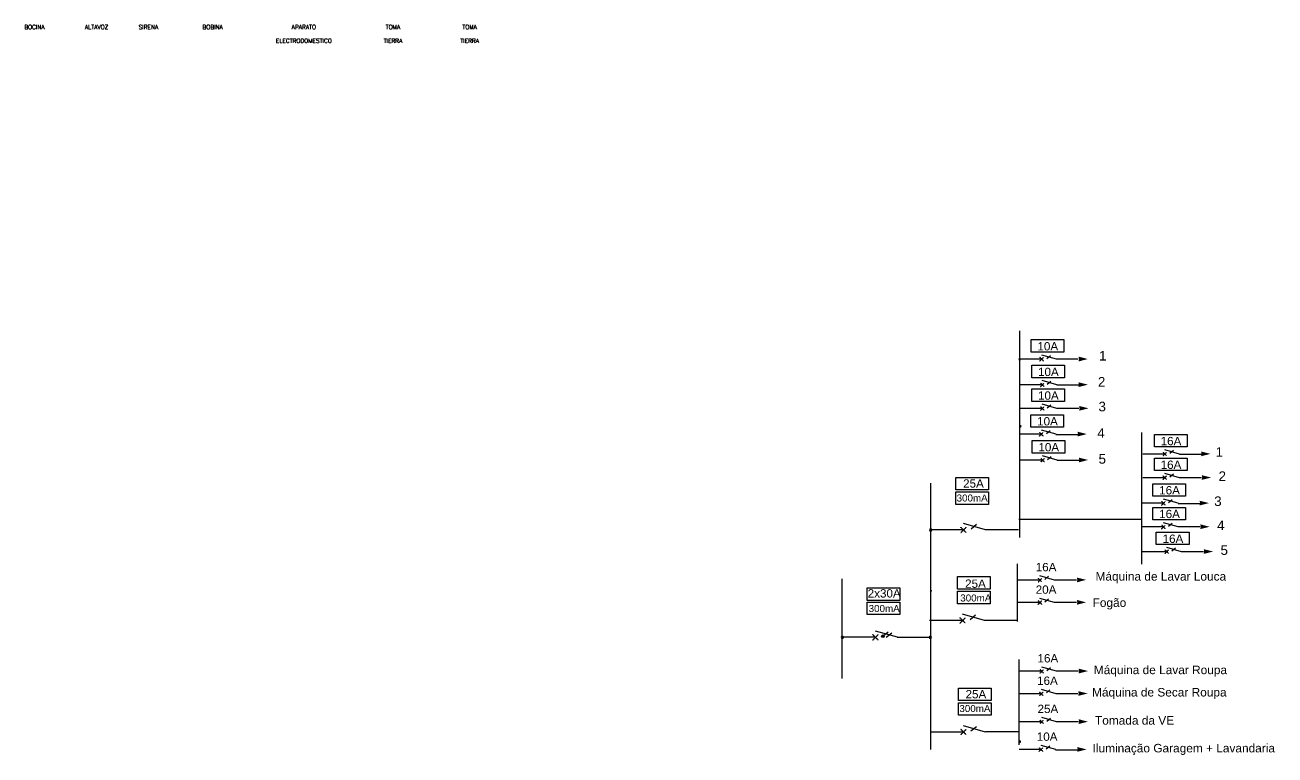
# Model space of a CAD drawing. Header units: millimetres. Extents: x -178823 to 175654, y -172236 to 8261111.
# Drawn here: x 28910 to 44198, y 11992 to 20924 of the extents above; entities that cross this region are included whole.
import ezdxf
from ezdxf.enums import TextEntityAlignment as Align

# ---------------------------------------------------------------- set-up
doc = ezdxf.new("R2010")
doc.units = ezdxf.units.MM
doc.linetypes.add('HIDDEN', pattern=[0.375, 0.25, -0.125])
for name, color, linetype in [('ET_Circuito', 2, 'Continuous'), ('QuadroElétrico', 51, 'Continuous'), ('SubTitles', 50, 'Continuous')]:
    doc.layers.add(name, color=color, linetype=linetype)
doc.styles.add('ROMANS', font='romans', dxfattribs={"height": 1.5})
doc.styles.get("Standard").update_dxf_attribs({"font": 'arial.ttf'})

# ---------------------------------------------------------------- blocks, each defined once
blk = doc.blocks.new('Saída de Circuito')
at = {"layer": 'ET_Circuito', "color": 3}
for points in [[(0, -0.305), (-0.081, 0.015), (0, 0)], [(0, -0.305), (0.081, 0.015), (0, 0)]]:
    blk.add_solid(points, dxfattribs=at)

msp = doc.modelspace()

# ---------------------------------------------------------------- hatches: boundary and pattern name
at = {"layer": 'ET_Circuito'}
h = msp.add_hatch(color=256, dxfattribs=at)
h.dxf.hatch_style = 1
h.paths.add_polyline_path([(41075.463, 16825.327, 0.965693194), (41075.463, 16843.296, 1.000609756)])
h = msp.add_hatch(color=256, dxfattribs=at)
h.dxf.hatch_style = 1
h.paths.add_polyline_path([(41082.491, 16005.631, 0.965693194), (41082.491, 16023.599, 1.000609756)])
h = msp.add_hatch(color=256, dxfattribs=at)
h.dxf.hatch_style = 1
h.paths.add_polyline_path([(39985.997, 14732.043, 0.965693194), (39985.997, 14758.997, 1.000609756)])
h = msp.add_hatch(color=256, dxfattribs=at)
h.dxf.hatch_style = 1
h.paths.add_polyline_path([(39990.993, 13987.327, 0.965693194), (39990.993, 14014.281, 1.000609756)])
h = msp.add_hatch(color=3, dxfattribs=at)
edge = h.paths.add_edge_path()
edge.add_arc((39401.582, 13445.717), 15.052, 0, 360)
h = msp.add_hatch(color=256, dxfattribs=at)
h.dxf.hatch_style = 1
h.paths.add_polyline_path([(38906.327, 13418.517, 0.965693194), (38906.327, 13445.471, 1.000609756)])
h.paths.add_polyline_path([(39982.239, 13445.471, 0.999390615), (39982.239, 13418.517, 1.035525576)])
h = msp.add_hatch(color=256, dxfattribs=at)
h.dxf.hatch_style = 1
h.paths.add_polyline_path([(41078.177, 12147.292, 0.965693194), (41078.177, 12165.261, 1.000609756)])

# ---------------------------------------------------------------- linework, layer by layer
at = {"layer": 'ET_Circuito', "color": 2}
for p, q in [((41344.57, 16834.295), (41075.463, 16834.295)), ((41523.975, 16834.295), (41344.57, 16885.859)), ((41792.014, 16834.548), (41522.907, 16834.548)), ((41351.598, 16520.704), (41082.491, 16520.704)), ((41531.003, 16520.704), (41351.598, 16572.267)), ((41815.395, 16515.573), (41529.729, 16515.573)), ((41351.598, 16231.244), (41082.491, 16231.244)), ((41531.003, 16231.244), (41351.598, 16282.807)), ((41799.042, 16231.497), (41529.935, 16231.497)), ((41340.689, 15916.499), (41071.582, 15916.499)), ((41520.094, 15916.499), (41340.689, 15968.063)), ((41804.486, 15911.368), (41518.821, 15911.368)), ((41356.241, 15599.289), (41087.134, 15599.289)), ((41535.646, 15599.289), (41356.241, 15650.853)), ((41820.038, 15594.158), (41534.373, 15594.158)), ((42851.076, 15674.103), (42581.969, 15674.103)), ((43030.481, 15674.103), (42851.076, 15725.667)), ((43314.873, 15668.972), (43029.208, 15668.972)), ((42851.076, 15384.643), (42581.969, 15384.643)), ((43030.481, 15384.643), (42851.076, 15436.207)), ((43298.521, 15384.896), (43029.413, 15384.896)), ((42833.623, 15071.984), (42564.516, 15071.984)), ((43013.028, 15071.984), (42833.623, 15123.548)), ((43297.42, 15066.853), (43011.754, 15066.853)), ((43013.028, 14782.524), (42833.623, 14834.088)), ((40389.658, 14745.496), (39985.997, 14745.496)), ((40658.765, 14745.496), (40389.658, 14822.841)), ((41060.824, 14745.875), (40657.163, 14745.875)), ((42833.623, 14782.524), (42564.516, 14782.524)), ((43281.067, 14782.777), (43011.96, 14782.777)), ((43054.69, 14479.269), (42875.285, 14530.832)), ((42875.285, 14479.269), (42565.202, 14479.269)), ((43322.729, 14479.522), (43053.622, 14479.522)), ((41323.566, 14132.259), (41054.459, 14132.259)), ((41502.971, 14132.259), (41323.566, 14183.822)), ((41771.01, 14132.511), (41501.903, 14132.511)), ((41323.458, 13857.232), (41054.351, 13857.232)), ((41502.863, 13857.232), (41323.458, 13908.796)), ((41770.902, 13857.485), (41501.795, 13857.485)), ((40377.505, 13636.994), (39973.844, 13636.994)), ((40646.612, 13636.994), (40377.505, 13714.339)), ((41048.672, 13637.373), (40645.011, 13637.373)), ((39579.095, 13431.969), (39309.988, 13509.315)), ((39309.988, 13431.969), (38906.327, 13431.969)), ((39578.578, 13431.986), (39982.239, 13431.986)), ((41345.576, 13016.884), (41076.468, 13016.884)), ((41524.98, 13016.884), (41345.576, 13068.447)), ((41793.02, 13017.137), (41523.913, 13017.137)), ((41340.19, 12742.294), (41071.083, 12742.294)), ((41519.595, 12742.294), (41340.19, 12793.858)), ((41787.635, 12742.547), (41518.527, 12742.547)), ((41345.576, 12397.713), (41076.468, 12397.713)), ((41524.98, 12397.713), (41345.576, 12449.277)), ((41793.02, 12397.966), (41523.913, 12397.966)), ((40388.213, 12273.375), (39984.552, 12273.375)), ((40657.32, 12273.375), (40388.213, 12350.72)), ((41059.379, 12273.754), (40655.719, 12273.754)), ((41515.78, 12058.161), (41336.375, 12109.724)), ((41336.375, 12058.161), (41067.268, 12058.161)), ((41800.172, 12053.03), (41514.507, 12053.03))]:
    msp.add_line(p, q, dxfattribs=at)
at = {"layer": 'ET_Circuito', "color": 2, "linetype": 'HIDDEN'}
for p, q in [((41366.421, 16812.45), (41322.719, 16856.14)), ((41322.719, 16812.45), (41366.421, 16856.14)), ((41373.448, 16498.859), (41329.747, 16542.549)), ((41329.747, 16498.859), (41373.448, 16542.549)), ((41373.448, 16209.399), (41329.747, 16253.089)), ((41329.747, 16209.399), (41373.448, 16253.089)), ((41362.54, 15894.654), (41318.838, 15938.344)), ((41318.838, 15894.654), (41362.54, 15938.344)), ((41378.092, 15577.444), (41334.39, 15621.134)), ((41334.39, 15577.444), (41378.092, 15621.134)), ((42872.927, 15652.258), (42829.225, 15695.949)), ((42829.225, 15652.258), (42872.927, 15695.949)), ((42872.927, 15362.798), (42829.225, 15406.489)), ((42829.225, 15362.798), (42872.927, 15406.489)), ((42855.474, 15050.139), (42811.772, 15093.829)), ((42811.772, 15050.139), (42855.474, 15093.829)), ((40422.434, 14712.728), (40356.882, 14778.263)), ((40356.882, 14712.728), (40422.434, 14778.263)), ((42855.474, 14760.679), (42811.772, 14804.37)), ((42811.772, 14760.679), (42855.474, 14804.37)), ((42897.136, 14457.424), (42853.434, 14501.114)), ((42853.434, 14457.424), (42897.136, 14501.114)), ((41345.417, 14110.413), (41301.715, 14154.104)), ((41301.715, 14110.413), (41345.417, 14154.104)), ((41345.309, 13835.387), (41301.607, 13879.077)), ((41301.607, 13835.387), (41345.309, 13879.077)), ((40410.281, 13604.226), (40344.729, 13669.762)), ((40344.729, 13604.226), (40410.281, 13669.762)), ((39342.764, 13399.202), (39277.212, 13464.737)), ((39277.212, 13399.202), (39342.764, 13464.737)), ((41367.426, 12995.039), (41323.725, 13038.729)), ((41323.725, 12995.039), (41367.426, 13038.729)), ((41362.041, 12720.449), (41318.339, 12764.14)), ((41318.339, 12720.449), (41362.041, 12764.14)), ((41367.426, 12375.868), (41323.725, 12419.559)), ((41323.725, 12375.868), (41367.426, 12419.559)), ((40420.989, 12240.607), (40355.437, 12306.143)), ((40355.437, 12240.607), (40420.989, 12306.143)), ((41358.226, 12036.315), (41314.524, 12080.006)), ((41314.524, 12036.315), (41358.226, 12080.006))]:
    msp.add_line(p, q, dxfattribs=at)
at = {"layer": 'ET_Circuito', "color": 3}
for p, q in [((41405.633, 16843.46), (41450.226, 16880.34)), ((41412.66, 16529.869), (41457.254, 16566.749)), ((41412.66, 16240.409), (41457.254, 16277.289)), ((41401.752, 15925.664), (41446.345, 15962.544)), ((41417.304, 15608.454), (41461.898, 15645.334)), ((42912.139, 15683.268), (42956.733, 15720.148)), ((42912.139, 15393.809), (42956.733, 15430.688)), ((42894.685, 15081.149), (42939.279, 15118.029)), ((40481.252, 14759.243), (40548.142, 14814.563)), ((42894.685, 14791.689), (42939.279, 14828.569)), ((42936.348, 14488.434), (42980.941, 14525.314)), ((41384.629, 14141.424), (41429.222, 14178.303)), ((41384.52, 13866.397), (41429.114, 13903.277)), ((40469.099, 13650.742), (40535.99, 13706.061)), ((39401.582, 13445.717), (39468.473, 13501.037)), ((39443.482, 13433.678), (39510.365, 13488.997)), ((41406.638, 13026.049), (41451.232, 13062.929)), ((41401.253, 12751.46), (41445.847, 12788.339)), ((41406.638, 12406.879), (41451.232, 12443.758)), ((40479.807, 12287.123), (40546.698, 12342.442)), ((41397.438, 12067.326), (41442.032, 12104.205))]:
    msp.add_line(p, q, dxfattribs=at)
at = {"layer": 'ET_Circuito'}
for points in [[(41215.713, 17073.959), (41615.802, 17073.959), (41615.802, 16920.93), (41215.713, 16920.93)], [(41222.74, 16760.367), (41622.83, 16760.367), (41622.83, 16607.339), (41222.74, 16607.339)], [(41222.74, 16470.908), (41622.83, 16470.908), (41622.83, 16317.879), (41222.74, 16317.879)], [(41211.832, 16156.163), (41611.921, 16156.163), (41611.921, 16003.134), (41211.832, 16003.134)], [(42722.219, 15913.767), (43122.308, 15913.767), (43122.308, 15760.738), (42722.219, 15760.738)], [(41227.384, 15838.953), (41627.473, 15838.953), (41627.473, 15685.924), (41227.384, 15685.924)], [(42722.219, 15624.307), (43122.308, 15624.307), (43122.308, 15471.278), (42722.219, 15471.278)], [(40293.352, 15389.514), (40693.441, 15389.514), (40693.441, 15236.486), (40293.352, 15236.486)], [(42704.765, 15311.648), (43104.855, 15311.648), (43104.855, 15158.619), (42704.765, 15158.619)], [(40293.532, 15211.236), (40693.622, 15211.236), (40693.622, 15058.207), (40293.532, 15058.207)], [(42704.765, 15022.188), (43104.855, 15022.188), (43104.855, 14869.159), (42704.765, 14869.159)], [(42746.428, 14718.932), (43146.517, 14718.932), (43146.517, 14565.904), (42746.428, 14565.904)], [(40315.649, 14174.545), (40715.739, 14174.545), (40715.739, 14021.517), (40315.649, 14021.517)], [(39208.522, 14037.308), (39608.611, 14037.308), (39608.611, 13884.279), (39208.522, 13884.279)], [(40315.906, 13995.575), (40715.995, 13995.575), (40715.995, 13842.547), (40315.906, 13842.547)], [(39209.476, 13862.903), (39609.565, 13862.903), (39609.565, 13709.875), (39209.476, 13709.875)], [(40328.096, 12810.185), (40728.185, 12810.185), (40728.185, 12657.156), (40328.096, 12657.156)], [(40326.613, 12631.956), (40726.703, 12631.956), (40726.703, 12478.928), (40326.613, 12478.928)]]:
    msp.add_lwpolyline(points, close=True, dxfattribs=at)
at = {"layer": 'ET_Circuito', "color": 3}
msp.add_circle((39401.582, 13445.717), 15.052, dxfattribs=at)
at = {"layer": 'ET_Circuito'}
for centre, radius, start, end in [((41075.463, 16834.306), 8.979, 90, 270), ((41075.463, 16834.306), 8.979, 90, 270), ((41075.463, 16834.306), 8.99, 270, 90), ((41082.491, 16014.61), 8.979, 90, 270), ((41082.491, 16014.61), 8.979, 90, 270), ((41082.491, 16014.61), 8.99, 270, 90), ((39985.997, 14745.512), 13.468, 90, 270), ((39985.997, 14745.512), 13.468, 90, 270), ((39985.997, 14745.512), 13.485, 270, 90), ((38906.327, 13431.986), 13.468, 90, 270), ((38906.327, 13431.986), 13.468, 90, 270), ((38906.327, 13431.986), 13.485, 270, 90), ((39982.239, 13431.986), 13.468, 90, 270), ((39982.239, 13431.986), 13.485, 270, 90), ((39982.239, 13431.986), 13.485, 270, 90), ((41078.177, 12156.271), 8.99, 270, 90)]:
    msp.add_arc(centre, radius, start, end, dxfattribs=at)
at = {"layer": 'QuadroElétrico'}
for p, q in [((41071.903, 17182.476), (41071.903, 14651.933)), ((42564.516, 15938.609), (42564.516, 14327.194)), ((39982.623, 15317.035), (39982.623, 12060.489)), ((42564.516, 14874.243), (41064.865, 14874.243)), ((41043.675, 14330.868), (41043.675, 13625.58)), ((38898.43, 14146.48), (38898.43, 12927.155)), ((41065.288, 13161.1), (41065.288, 12118.505))]:
    msp.add_line(p, q, dxfattribs=at)

# ---------------------------------------------------------------- block references
at = {"xscale": 358.8095647499391, "yscale": 358.8095647499391, "zscale": 358.8095647499391, "rotation": 90}
for p in [(41800.703, 16836.897), (41799.248, 16523.305), (41807.73, 16233.846), (41788.339, 15919.101), (41803.891, 15601.891), (43298.726, 15676.705), (43307.209, 15387.245), (43281.273, 15074.586), (43289.755, 14785.126), (43331.418, 14481.87), (41779.699, 14134.86), (41779.59, 13859.834), (41801.708, 13019.485), (41796.323, 12744.896), (41801.708, 12400.315), (41784.025, 12060.762)]:
    msp.add_blockref('Saída de Circuito', p, dxfattribs=at)

# ---------------------------------------------------------------- texts
at = {"layer": 'QuadroElétrico', "color": 242, "true_color": 0xcd2027, "attachment_point": 1}
for s, insert, char_height in [('10A', (41292.503, 17044.16), 101.8949), ('10A', (41299.531, 16730.569), 101.8949), ('10A', (41299.531, 16441.109), 101.8949), ('10A', (41288.622, 16126.364), 101.8949), ('10A', (41304.174, 15809.154), 101.8949), ('16A', (42799.009, 15883.968), 101.8949), ('16A', (42799.009, 15594.508), 101.8949), ('25A', (40383.384, 15365.246), 101.8949), ('300mA', (40303.797, 15179.471), 85.8826), ('16A', (42781.556, 15281.849), 101.8949), ('16A', (42781.556, 14992.389), 101.8949), ('16A', (42823.218, 14689.134), 101.8949), ('16A', (41271.499, 14342.124), 101.8949), ('25A', (40407.751, 14139.515), 101.8949), ('20A', (41271.391, 14067.097), 101.8949), ('2x30A', (39216.482, 14020.611), 101.8949), ('300mA', (40348.48, 13956.316), 85.8826), ('300mA', (39227.859, 13827.526), 85.8826), ('16A', (41293.509, 13226.749), 101.8949), ('16A', (41288.123, 12952.16), 101.8949), ('25A', (40413.221, 12787.382), 101.8949), ('300mA', (40337.784, 12604.184), 85.8826), ('25A', (41293.509, 12607.579), 101.8949), ('10A', (41284.308, 12268.026), 101.8949)]:
    msp.add_mtext(s, dxfattribs=dict(at, insert=insert, char_height=char_height))
at = {"layer": 'QuadroElétrico', "color": 0, "attachment_point": 1}
for s, width, gutter_width, heights, insert, char_height in [('1', 117.18125, 518.646, [171.491], (42046.029, 16936.037), 117.181), ('2', 117.18125, 518.646, [171.491], (42031.629, 16616.67), 117.181), ('3', 117.18125, 518.646, [171.491], (42038.832, 16314.485), 117.181), ('4', 117.18125, 518.646, [171.491], (42024.432, 15990.714), 117.181), ('1', 117.18125, 518.646, [171.491], (43471.571, 15758.195), 117.181), ('5', 117.18125, 518.646, [171.491], (42039.984, 15673.504), 117.181), ('2', 117.18125, 518.646, [171.491], (43507.575, 15463.207), 117.181), ('3', 117.18125, 518.646, [171.491], (43454.118, 15156.076), 117.181), ('4', 117.18125, 518.646, [171.491], (43490.122, 14861.088), 117.181), ('5', 117.18125, 518.646, [171.491], (43531.784, 14557.832), 117.181), ('Máquina de Lavar Louca', 1794.57513, 519.472, [0], (42003.025, 14229.813), 103.89445), ('Fogão', 1794.57513, 519.472, [0], (41967.223, 13907.87), 103.8944), ('Máquina de Lavar Roupa', 1794.57513, 519.472, [0], (41981.731, 13085.318), 103.89445), ('Máquina de Secar Roupa', 1794.57513, 519.472, [0], (41960.134, 12811.913), 103.89445), ('Tomada da VE', 1794.57513, 519.472, [0], (41996.131, 12467.691), 103.89445), ('Iluminação Garagem + Lavandaria', 2435.43843, 519.472, [0], (41967.357, 12128.118), 103.89445)]:
    msp.add_mtext_dynamic_manual_height_columns(s, width=width, gutter_width=gutter_width, heights=heights, dxfattribs=dict(at, insert=insert, char_height=char_height))
at = {"layer": 'SubTitles', "style": 'ROMANS'}
for s, height, p in [('BOCINA', 51.7806, (29025.089, 20872.11)), ('ALTAVOZ', 51.7806, (29785.503, 20872.11)), ('SIRENA', 51.7806, (30419.182, 20872.11)), ('BOBINA', 51.7806, (31204.944, 20872.11)), ('APARATO', 51.7806, (32320.219, 20872.11)), ('TOMA', 51.7806, (33410.146, 20872.11)), ('TOMA', 51.7806, (34347.991, 20872.11)), ('ELECTRODOMESTICO', 51.78061, (32320.219, 20704.439)), ('TIERRA', 51.7806, (33410.146, 20704.439)), ('TIERRA', 51.7806, (34347.991, 20704.439))]:
    msp.add_text(s, height=height, dxfattribs=at).set_placement(p, align=Align.CENTER)

doc.saveas('drawing.dxf')
